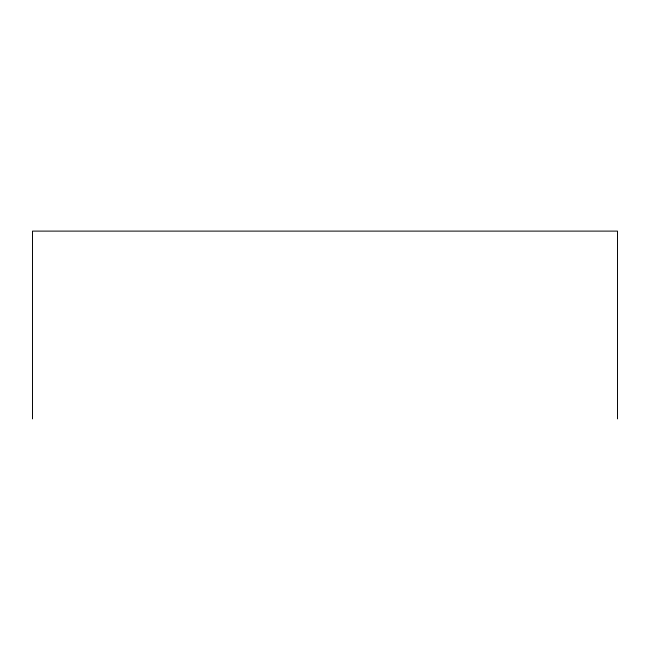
<?xml version="1.0" encoding="UTF-8"?>
<svg xmlns="http://www.w3.org/2000/svg" width="650" height="650" viewBox="0 0 650 650"><rect width="100%" height="100%" fill="white"/><g stroke="black" fill="none" stroke-linecap="round" stroke-linejoin="round"><path stroke-width="0.97" d="M617.5 418.892L617.5 231.107L32.5 231.107L32.5 418.892"/></g></svg>
